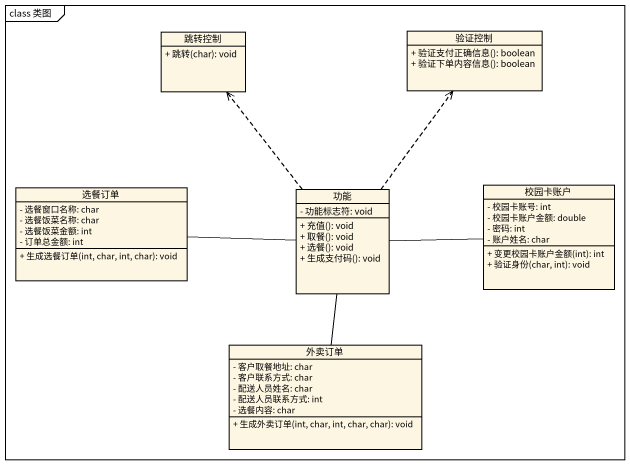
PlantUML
@startuml
mainframe class 类图
hide circle
hide empty members
skinparam classAttributeIconSize 0
class 跳转控制 {
  + 跳转(char): void
}
class 验证控制 {
  + 验证支付正确信息(): boolean
  + 验证下单内容信息(): boolean
}
class 选餐订单 {
  - 选餐窗口名称: char
  - 选餐饭菜名称: char
  - 选餐饭菜金额: int
  - 订单总金额: int
  + 生成选餐订单(int, char, int, char): void
}
class 功能 {
  - 功能标志符: void
  + 充值(): void
  + 取餐(): void
  + 选餐(): void
  + 生成支付码(): void
}
class 校园卡账户 {
  - 校园卡账号: int
  - 校园卡账户金额: double
  - 密码: int
  - 账户姓名: char
  + 变更校园卡账户金额(int): int
  + 验证身份(char, int): void
}
class 外卖订单 {
  - 客户取餐地址: char
  - 客户联系方式: char
  - 配送人员姓名: char
  - 配送人员联系方式: int
  - 选餐内容: char
  + 生成外卖订单(int, char, int, char, char): void
}
功能 .up.> 跳转控制
功能 .up.> 验证控制
功能 -left- 选餐订单
功能 -right- 校园卡账户
功能 -- 外卖订单
@enduml
